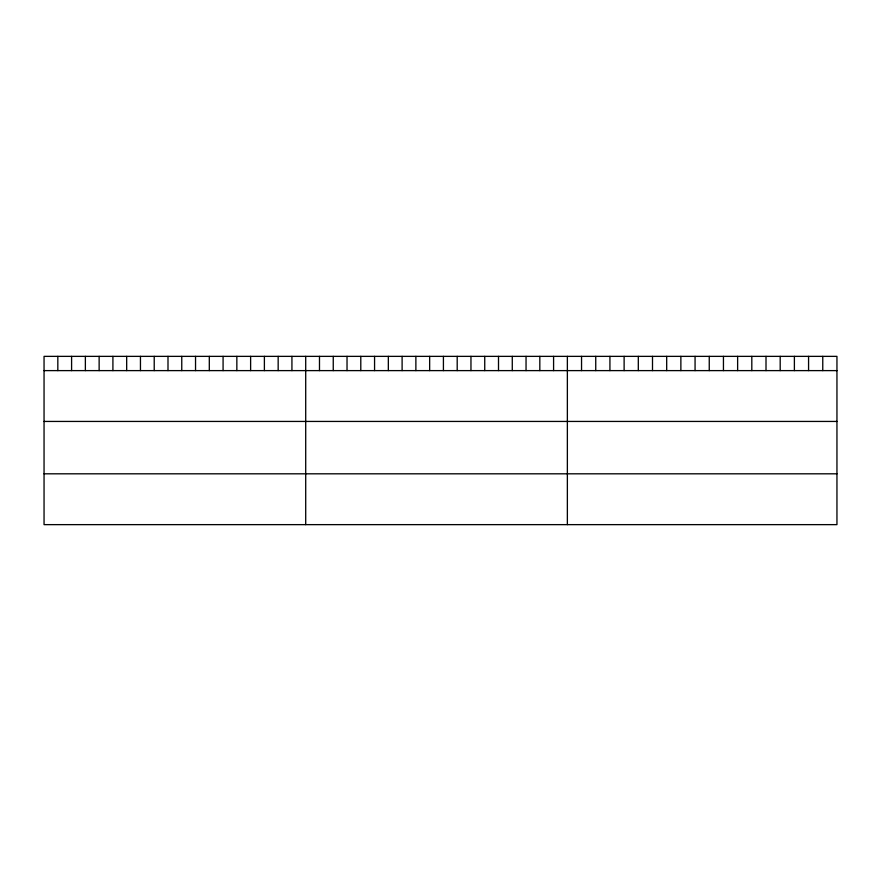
<?xml version="1.0" encoding="UTF-8"?>
<svg xmlns="http://www.w3.org/2000/svg" width="881" height="881" viewBox="0 0 881 881"><rect width="100%" height="100%" fill="white"/><g stroke="black" fill="none" stroke-linecap="round" stroke-linejoin="round"><path stroke-width="1.32" d="M836.95 370.615L836.95 524.635L44.05 524.635L44.05 356.365L836.95 356.365L836.95 370.615L44.05 370.615M44.05 421.437L836.95 421.437M44.05 473.813L836.95 473.813M822.766 356.365L822.766 370.615M808.571 356.365L808.571 370.615M794.387 356.365L794.387 370.615M780.192 356.365L780.192 370.615M766.007 356.365L766.007 370.615M751.812 356.365L751.812 370.615M737.628 356.365L737.628 370.615M723.444 356.365L723.444 370.615M709.249 356.365L709.249 370.615M695.065 356.365L695.065 370.615M680.87 356.365L680.87 370.615M666.686 356.365L666.686 370.615M652.502 356.365L652.502 370.615M638.307 356.365L638.307 370.615M624.122 356.365L624.122 370.615M609.927 356.365L609.927 370.615M595.743 356.365L595.743 370.615M581.548 356.365L581.548 370.615M567.364 356.365L567.364 524.635M553.587 356.365L553.587 370.615M539.822 356.365L539.822 370.615M526.045 356.365L526.045 370.615M512.279 356.365L512.279 370.615M498.503 356.365L498.503 370.615M484.737 356.365L484.737 370.615M470.961 356.365L470.961 370.615M457.195 356.365L457.195 370.615M443.418 356.365L443.418 370.615M429.653 356.365L429.653 370.615M415.876 356.365L415.876 370.615M402.11 356.365L402.11 370.615M388.334 356.365L388.334 370.615M374.568 356.365L374.568 370.615M360.792 356.365L360.792 370.615M347.026 356.365L347.026 370.615M333.249 356.365L333.249 370.615M319.484 356.365L319.484 370.615M305.707 356.365L305.707 524.635M291.93 356.365L291.93 370.615M278.165 356.365L278.165 370.615M264.388 356.365L264.388 370.615M250.622 356.365L250.622 370.615M236.846 356.365L236.846 370.615M223.08 356.365L223.08 370.615M209.304 356.365L209.304 370.615M195.538 356.365L195.538 370.615M181.761 356.365L181.761 370.615M167.996 356.365L167.996 370.615M154.219 356.365L154.219 370.615M140.453 356.365L140.453 370.615M126.677 356.365L126.677 370.615M112.911 356.365L112.911 370.615M99.135 356.365L99.135 370.615M85.369 356.365L85.369 370.615M71.592 356.365L71.592 370.615M57.827 356.365L57.827 370.615"/></g></svg>
